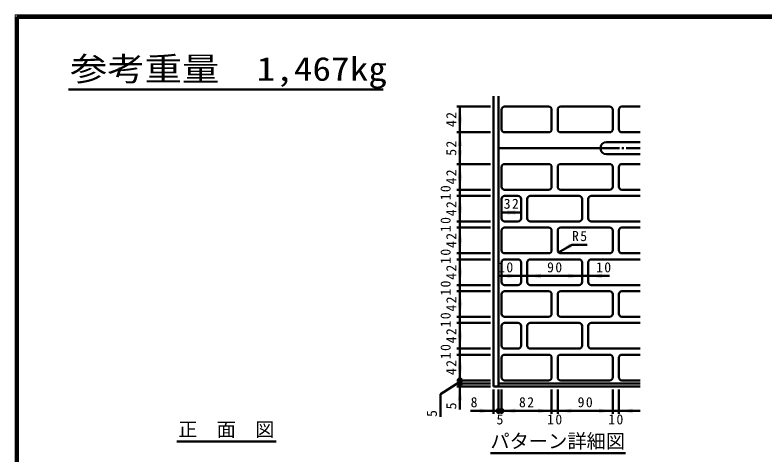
# Model space of a CAD drawing. Units: millimetres, scale not verified. Extents: x 100 to 4105, y 100 to 2870.
# Drawn here: x 100 to 2064, y 1720 to 2870 of the extents above; entities that cross this region are included whole.
import ezdxf
from ezdxf.enums import TextEntityAlignment as Align

# ---------------------------------------------------------------- set-up
doc = ezdxf.new("R2010")
doc.units = ezdxf.units.MM
doc.header["$LTSCALE"] = 5
doc.linetypes.add('USER1', pattern=[13.4, 10, -1.2, 1, -1.2])
doc.layers.add('V-nasSTD', color=7, linetype='Continuous', lineweight=50)
doc.styles.add('ＭＳ ゴシック', font='')
doc.styles.get('ＭＳ ゴシック').set_extended_font_data('MS Gothic')

msp = doc.modelspace()

# ---------------------------------------------------------------- hatches: boundary and pattern name
at = {"layer": 'V-nasSTD'}
for points in [[(1271.334, 2593.927), (1265.334, 2629.927), (1259.334, 2593.927)], [(1259.334, 2598.727), (1265.334, 2562.727), (1271.334, 2598.727)], [(1271.334, 2526.727), (1265.334, 2562.727), (1259.334, 2526.727)], [(1259.334, 2515.527), (1265.334, 2479.527), (1271.334, 2515.527)], [(1271.334, 2443.527), (1265.334, 2479.527), (1259.334, 2443.527)], [(1259.334, 2448.327), (1265.334, 2412.327), (1271.334, 2448.327)], [(1271.334, 2360.327), (1265.334, 2396.327), (1259.334, 2360.327)], [(1259.334, 2365.127), (1265.334, 2329.127), (1271.334, 2365.127)], [(1410.134, 2358.92), (1374.134, 2352.92), (1410.134, 2346.92)], [(1389.334, 2346.92), (1425.334, 2352.92), (1389.334, 2358.92)], [(1271.334, 2277.127), (1265.334, 2313.127), (1259.334, 2277.127)], [(1259.334, 2281.927), (1265.334, 2245.927), (1271.334, 2281.927)], [(1552.697, 2271.953), (1524.52, 2248.757), (1558.697, 2261.56)], [(1271.334, 2193.927), (1265.334, 2229.927), (1259.334, 2193.927)], [(1259.334, 2198.727), (1265.334, 2162.727), (1271.334, 2198.727)], [(1389.334, 2192.52), (1425.334, 2186.52), (1389.334, 2180.52)], [(1477.334, 2192.52), (1441.334, 2186.52), (1477.334, 2180.52)], [(1549.334, 2180.52), (1585.334, 2186.52), (1549.334, 2192.52)], [(1637.334, 2192.52), (1601.334, 2186.52), (1637.334, 2180.52)], [(1271.334, 2110.727), (1265.334, 2146.727), (1259.334, 2110.727)], [(1259.334, 2115.527), (1265.334, 2079.527), (1271.334, 2115.527)], [(1271.334, 2027.527), (1265.334, 2063.527), (1259.334, 2027.527)], [(1259.334, 2032.327), (1265.334, 1996.327), (1271.334, 2032.327)], [(1271.334, 1944.327), (1265.334, 1980.327), (1259.334, 1944.327)], [(1259.334, 1949.127), (1265.334, 1913.127), (1271.334, 1949.127)], [(1271.334, 1861.127), (1265.334, 1897.127), (1259.334, 1861.127)], [(1317.334, 1827.127), (1353.334, 1833.127), (1317.334, 1839.127)], [(1410.134, 1839.127), (1374.134, 1833.127), (1410.134, 1827.127)], [(1469.334, 1827.127), (1505.334, 1833.127), (1469.334, 1839.127)], [(1557.334, 1839.127), (1521.334, 1833.127), (1557.334, 1827.127)], [(1629.334, 1827.127), (1665.334, 1833.127), (1629.334, 1839.127)], [(1717.334, 1839.127), (1681.334, 1833.127), (1717.334, 1827.127)]]:
    msp.add_hatch(color=256, dxfattribs=at).paths.add_polyline_path(points)

# ---------------------------------------------------------------- linework, layer by layer
at = {"layer": 'V-nasSTD', "lineweight": 100}
for p, q in [((105, 2865), (105, 105)), ((4100, 2865), (105, 2865))]:
    msp.add_line(p, q, dxfattribs=at)
at = {"layer": 'V-nasSTD'}
for p, q in [((240, 2675), (1064, 2675)), ((1353.334, 1897.127), (1353.334, 2657.127)), ((1366.134, 1897.127), (1366.134, 2657.127)), ((1345.334, 2629.927), (1257.334, 2629.927)), ((1265.334, 2562.727), (1265.334, 2629.927)), ((1374.134, 2621.927), (1374.134, 2570.727)), ((1497.334, 2629.927), (1382.134, 2629.927)), ((1505.334, 2570.727), (1505.334, 2621.927)), ((1521.334, 2621.927), (1521.334, 2570.727)), ((1657.334, 2629.927), (1529.334, 2629.927)), ((1665.334, 2570.727), (1665.334, 2621.927)), ((1681.334, 2621.927), (1681.334, 2570.727)), ((1689.334, 2629.927), (1737.334, 2629.927)), ((1345.334, 2562.727), (1257.334, 2562.727)), ((1265.334, 2479.527), (1265.334, 2562.727)), ((1382.134, 2562.727), (1497.334, 2562.727)), ((1529.334, 2562.727), (1657.334, 2562.727)), ((1689.334, 2562.727), (1737.334, 2562.727)), ((1649.334, 2537.127), (1737.334, 2537.127)), ((1366.134, 2521.127), (1633.334, 2521.127)), ((1649.334, 2505.127), (1737.334, 2505.127)), ((1345.334, 2479.527), (1257.334, 2479.527)), ((1265.334, 2412.327), (1265.334, 2479.527)), ((1382.134, 2479.527), (1497.334, 2479.527)), ((1529.334, 2479.527), (1657.334, 2479.527)), ((1689.334, 2479.527), (1737.334, 2479.527)), ((1374.134, 2420.327), (1374.134, 2471.527)), ((1505.334, 2471.527), (1505.334, 2420.327)), ((1521.334, 2420.327), (1521.334, 2471.527)), ((1665.334, 2471.527), (1665.334, 2420.327)), ((1681.334, 2420.327), (1681.334, 2471.527)), ((1345.334, 2412.327), (1257.334, 2412.327)), ((1265.334, 2396.327), (1265.334, 2412.327)), ((1497.334, 2412.327), (1382.134, 2412.327)), ((1657.334, 2412.327), (1529.334, 2412.327)), ((1689.334, 2412.327), (1737.334, 2412.327)), ((1345.334, 2396.327), (1257.334, 2396.327)), ((1265.334, 2329.127), (1265.334, 2396.327)), ((1374.134, 2388.327), (1374.134, 2337.127)), ((1417.334, 2396.327), (1382.134, 2396.327)), ((1425.334, 2337.127), (1425.334, 2388.327)), ((1441.334, 2388.327), (1441.334, 2337.127)), ((1577.334, 2396.327), (1449.334, 2396.327)), ((1585.334, 2337.127), (1585.334, 2388.327)), ((1601.334, 2388.327), (1601.334, 2337.127)), ((1609.334, 2396.327), (1737.334, 2396.327)), ((1374.134, 2352.92), (1425.334, 2352.92)), ((1345.334, 2329.127), (1257.334, 2329.127)), ((1265.334, 2313.127), (1265.334, 2329.127)), ((1382.134, 2329.127), (1417.334, 2329.127)), ((1449.334, 2329.127), (1577.334, 2329.127)), ((1609.334, 2329.127), (1737.334, 2329.127)), ((1345.334, 2313.127), (1257.334, 2313.127)), ((1265.334, 2245.927), (1265.334, 2313.127)), ((1374.134, 2305.127), (1374.134, 2253.927)), ((1497.334, 2313.127), (1382.134, 2313.127)), ((1505.334, 2253.927), (1505.334, 2305.127)), ((1521.334, 2305.127), (1521.334, 2253.927)), ((1657.334, 2313.127), (1529.334, 2313.127)), ((1665.334, 2253.927), (1665.334, 2305.127)), ((1681.334, 2305.127), (1681.334, 2253.927)), ((1689.334, 2313.127), (1737.334, 2313.127)), ((1558.318, 2268.27), (1523.677, 2248.27)), ((1598.318, 2268.27), (1558.318, 2268.27)), ((1345.334, 2245.927), (1257.334, 2245.927)), ((1265.334, 2229.927), (1265.334, 2245.927)), ((1382.134, 2245.927), (1497.334, 2245.927)), ((1529.334, 2245.927), (1657.334, 2245.927)), ((1689.334, 2245.927), (1737.334, 2245.927)), ((1345.334, 2229.927), (1257.334, 2229.927)), ((1265.334, 2162.727), (1265.334, 2229.927)), ((1374.134, 2221.927), (1374.134, 2170.727)), ((1417.334, 2229.927), (1382.134, 2229.927)), ((1425.334, 2170.727), (1425.334, 2221.927)), ((1441.334, 2221.927), (1441.334, 2170.727)), ((1577.334, 2229.927), (1449.334, 2229.927)), ((1585.334, 2170.727), (1585.334, 2221.927)), ((1601.334, 2221.927), (1601.334, 2170.727)), ((1609.334, 2229.927), (1737.334, 2229.927)), ((1369.334, 2186.52), (1425.334, 2186.52)), ((1425.334, 2186.52), (1441.334, 2186.52)), ((1441.334, 2186.52), (1585.334, 2186.52)), ((1585.334, 2186.52), (1601.334, 2186.52)), ((1657.334, 2186.52), (1601.334, 2186.52)), ((1345.334, 2162.727), (1257.334, 2162.727)), ((1265.334, 2146.727), (1265.334, 2162.727)), ((1382.134, 2162.727), (1417.334, 2162.727)), ((1449.334, 2162.727), (1577.334, 2162.727)), ((1609.334, 2162.727), (1737.334, 2162.727)), ((1345.334, 2146.727), (1257.334, 2146.727)), ((1265.334, 2079.527), (1265.334, 2146.727)), ((1497.334, 2146.727), (1382.134, 2146.727)), ((1657.334, 2146.727), (1529.334, 2146.727)), ((1689.334, 2146.727), (1737.334, 2146.727)), ((1374.134, 2138.727), (1374.134, 2087.527)), ((1505.334, 2087.527), (1505.334, 2138.727)), ((1521.334, 2138.727), (1521.334, 2087.527)), ((1665.334, 2087.527), (1665.334, 2138.727)), ((1681.334, 2138.727), (1681.334, 2087.527)), ((1345.334, 2079.527), (1257.334, 2079.527)), ((1345.334, 2063.527), (1257.334, 2063.527)), ((1265.334, 2063.527), (1265.334, 2079.527)), ((1265.334, 1996.327), (1265.334, 2063.527)), ((1382.134, 2079.527), (1497.334, 2079.527)), ((1417.334, 2063.527), (1382.134, 2063.527)), ((1577.334, 2063.527), (1449.334, 2063.527)), ((1529.334, 2079.527), (1657.334, 2079.527)), ((1609.334, 2063.527), (1737.334, 2063.527)), ((1689.334, 2079.527), (1737.334, 2079.527)), ((1374.134, 2055.527), (1374.134, 2004.327)), ((1425.334, 2004.327), (1425.334, 2055.527)), ((1441.334, 2055.527), (1441.334, 2004.327)), ((1585.334, 2004.327), (1585.334, 2055.527)), ((1601.334, 2055.527), (1601.334, 2004.327)), ((1345.334, 1996.327), (1257.334, 1996.327)), ((1265.334, 1980.327), (1265.334, 1996.327)), ((1382.134, 1996.327), (1417.334, 1996.327)), ((1449.334, 1996.327), (1577.334, 1996.327)), ((1609.334, 1996.327), (1737.334, 1996.327)), ((1345.334, 1980.327), (1257.334, 1980.327)), ((1265.334, 1913.127), (1265.334, 1980.327)), ((1374.134, 1972.327), (1374.134, 1921.127)), ((1497.334, 1980.327), (1382.134, 1980.327)), ((1505.334, 1921.127), (1505.334, 1972.327)), ((1521.334, 1972.327), (1521.334, 1921.127)), ((1657.334, 1980.327), (1529.334, 1980.327)), ((1665.334, 1921.127), (1665.334, 1972.327)), ((1681.334, 1972.327), (1681.334, 1921.127)), ((1689.334, 1980.327), (1737.334, 1980.327)), ((1214.457, 1877.322), (1265.334, 1909.127)), ((1345.334, 1913.127), (1257.334, 1913.127)), ((1265.334, 1905.127), (1265.334, 1913.127)), ((1382.134, 1913.127), (1497.334, 1913.127)), ((1529.334, 1913.127), (1657.334, 1913.127)), ((1689.334, 1913.127), (1737.334, 1913.127)), ((1345.334, 1905.127), (1257.334, 1905.127)), ((1345.334, 1897.127), (1257.334, 1897.127)), ((1265.334, 1897.127), (1265.334, 1905.127)), ((1265.334, 1837.127), (1265.334, 1897.127)), ((1353.334, 1897.127), (1737.334, 1897.127)), ((1353.334, 1889.127), (1353.334, 1825.127)), ((1366.134, 1905.127), (1737.334, 1905.127)), ((1366.134, 1889.127), (1366.134, 1825.127)), ((1374.134, 1889.127), (1374.134, 1825.127)), ((1505.334, 1889.127), (1505.334, 1825.127)), ((1521.334, 1889.127), (1521.334, 1825.127)), ((1521.334, 1889.127), (1521.334, 1825.127)), ((1665.334, 1889.127), (1665.334, 1825.127)), ((1681.334, 1889.127), (1681.334, 1825.127)), ((1214.457, 1817.322), (1214.457, 1877.322)), ((1293.334, 1833.127), (1353.334, 1833.127)), ((1353.334, 1833.127), (1366.134, 1833.127)), ((1366.134, 1833.127), (1374.134, 1833.127)), ((1374.134, 1833.127), (1505.334, 1833.127)), ((1505.334, 1833.127), (1521.334, 1833.127)), ((1521.334, 1833.127), (1665.334, 1833.127)), ((1665.334, 1833.127), (1681.334, 1833.127)), ((1681.334, 1833.127), (1737.334, 1833.127)), ((523.425, 1752.702), (784.232, 1752.702)), ((1344.964, 1722.079), (1698.974, 1722.079))]:
    msp.add_line(p, q, dxfattribs=at)
at = {"layer": 'V-nasSTD', "linetype": 'USER1'}
msp.add_line((1633.334, 2521.127), (1737.334, 2521.127), dxfattribs=at)
at = {"layer": 'V-nasSTD', "lineweight": 13}
msp.add_lwpolyline([(100, 100), (100, 2870), (4105, 2870), (4105, 100)], close=True, dxfattribs=at)
at = {"layer": 'V-nasSTD'}
for centre in [(1265.334, 1913.127), (1265.334, 1905.127), (1366.134, 1833.127), (1374.134, 1833.127)]:
    msp.add_circle(centre, 5, dxfattribs=at)
for centre, radius, start, end in [((1382.134, 2621.927), 8, 90, 180), ((1497.334, 2621.927), 8, 0, 90), ((1529.334, 2621.927), 8, 90, 180), ((1657.334, 2621.927), 8, 0, 90), ((1689.334, 2621.927), 8, 90, 180), ((1382.134, 2570.727), 8, 180, 270), ((1497.334, 2570.727), 8, 270, 0), ((1529.334, 2570.727), 8, 180, 270), ((1657.334, 2570.727), 8, 270, 0), ((1689.334, 2570.727), 8, 180, 270), ((1649.334, 2521.127), 16, 90, 270), ((1382.134, 2471.527), 8, 90, 180), ((1497.334, 2471.527), 8, 0, 90), ((1529.334, 2471.527), 8, 90, 180), ((1657.334, 2471.527), 8, 0, 90), ((1689.334, 2471.527), 8, 90, 180), ((1382.134, 2420.327), 8, 180, 270), ((1497.334, 2420.327), 8, 270, 0), ((1529.334, 2420.327), 8, 180, 270), ((1657.334, 2420.327), 8, 270, 0), ((1689.334, 2420.327), 8, 180, 270), ((1382.134, 2388.327), 8, 90, 180), ((1417.334, 2388.327), 8, 0, 90), ((1449.334, 2388.327), 8, 90, 180), ((1577.334, 2388.327), 8, 0, 90), ((1609.334, 2388.327), 8, 90, 180), ((1382.134, 2337.127), 8, 180, 270), ((1417.334, 2337.127), 8, 270, 0), ((1449.334, 2337.127), 8, 180, 270), ((1577.334, 2337.127), 8, 270, 0), ((1609.334, 2337.127), 8, 180, 270), ((1382.134, 2305.127), 8, 90, 180), ((1497.334, 2305.127), 8, 0, 90), ((1529.334, 2305.127), 8, 90, 180), ((1657.334, 2305.127), 8, 0, 90), ((1689.334, 2305.127), 8, 90, 180), ((1382.134, 2253.927), 8, 180, 270), ((1497.334, 2253.927), 8, 270, 0), ((1529.334, 2253.927), 8, 180, 270), ((1657.334, 2253.927), 8, 270, 0), ((1689.334, 2253.927), 8, 180, 270), ((1382.134, 2221.927), 8, 90, 180), ((1417.334, 2221.927), 8, 0, 90), ((1449.334, 2221.927), 8, 90, 180), ((1577.334, 2221.927), 8, 0, 90), ((1609.334, 2221.927), 8, 90, 180), ((1382.134, 2170.727), 8, 180, 270), ((1417.334, 2170.727), 8, 270, 0), ((1449.334, 2170.727), 8, 180, 270), ((1577.334, 2170.727), 8, 270, 0), ((1609.334, 2170.727), 8, 180, 270), ((1382.134, 2138.727), 8, 90, 180), ((1497.334, 2138.727), 8, 0, 90), ((1529.334, 2138.727), 8, 90, 180), ((1657.334, 2138.727), 8, 0, 90), ((1689.334, 2138.727), 8, 90, 180), ((1382.134, 2087.527), 8, 180, 270), ((1497.334, 2087.527), 8, 270, 0), ((1529.334, 2087.527), 8, 180, 270), ((1657.334, 2087.527), 8, 270, 0), ((1689.334, 2087.527), 8, 180, 270), ((1382.134, 2055.527), 8, 90, 180), ((1417.334, 2055.527), 8, 0, 90), ((1449.334, 2055.527), 8, 90, 180), ((1577.334, 2055.527), 8, 0, 90), ((1609.334, 2055.527), 8, 90, 180), ((1382.134, 2004.327), 8, 180, 270), ((1417.334, 2004.327), 8, 270, 0), ((1449.334, 2004.327), 8, 180, 270), ((1577.334, 2004.327), 8, 270, 0), ((1609.334, 2004.327), 8, 180, 270), ((1382.134, 1972.327), 8, 90, 180), ((1497.334, 1972.327), 8, 0, 90), ((1529.334, 1972.327), 8, 90, 180), ((1657.334, 1972.327), 8, 0, 90), ((1689.334, 1972.327), 8, 90, 180), ((1382.134, 1921.127), 8, 180, 270), ((1497.334, 1921.127), 8, 270, 0), ((1529.334, 1921.127), 8, 180, 270), ((1657.334, 1921.127), 8, 270, 0), ((1689.334, 1921.127), 8, 180, 270)]:
    msp.add_arc(centre, radius, start, end, dxfattribs=at)

# ---------------------------------------------------------------- texts
at = {"layer": 'V-nasSTD', "style": 'ＭＳ ゴシック', "width": 1.15}
msp.add_text('参考重量\u30001,467kg', height=62.32, dxfattribs=at).set_placement((244, 2760), align=Align.TOP_LEFT)
at = {"layer": 'V-nasSTD', "style": 'ＭＳ ゴシック'}
for s, height, p in [('8', 26.39, (1293.334, 1869.127)), ('5', 26.39, (1361.134, 1824.127)), ('正\u3000面\u3000図', 36.95, (527.425, 1803.102)), ('パターン詳細図', 36.95, (1344.964, 1772.479))]:
    msp.add_text(s, height=height, dxfattribs=at).set_placement(p, align=Align.TOP_LEFT)
for p in [(1229.334, 1837.127), (1178.457, 1817.322)]:
    msp.add_text('5', height=26.39, rotation=90, dxfattribs=at).set_placement(p, align=Align.TOP_LEFT)
at = {"layer": 'V-nasSTD', "char_height": 26.39, "attachment_point": 1, "rotation": 90, "style": 'ＭＳ ゴシック'}
for s, insert in [('\\T1.2;42', (1229.334, 2576.527)), ('\\T1.2;52', (1229.334, 2501.327)), ('\\T1.2;42', (1229.334, 2426.127)), ('\\T1.2;10', (1214.334, 2384.527)), ('\\T1.2;42', (1229.334, 2342.927)), ('\\T1.2;10', (1214.334, 2301.327)), ('\\T1.2;42', (1229.334, 2259.727)), ('\\T1.2;10', (1214.334, 2218.127)), ('\\T1.2;42', (1229.334, 2176.527)), ('\\T1.2;10', (1214.334, 2134.927)), ('\\T1.2;42', (1229.334, 2093.327)), ('\\T1.2;10', (1214.334, 2051.727)), ('\\T1.2;42', (1229.334, 2010.127)), ('\\T1.2;10', (1214.334, 1968.527)), ('\\T1.2;42', (1229.334, 1926.927))]:
    msp.add_mtext(s, dxfattribs=dict(at, insert=insert))
at = {"layer": 'V-nasSTD', "char_height": 26.39, "attachment_point": 1, "style": 'ＭＳ ゴシック'}
for s, insert in [('\\T1.2;32', (1379.934, 2388.92)), ('\\T1.2;R5', (1558.718, 2304.27)), ('\\T1.2;10', (1365.334, 2222.52)), ('\\T1.2;90', (1493.534, 2222.52)), ('\\T1.2;10', (1621.734, 2222.52)), ('\\T1.2;82', (1419.934, 1869.127)), ('\\T1.2;90', (1573.534, 1869.127)), ('\\T1.2;10', (1493.679, 1824.127)), ('\\T1.2;10', (1653.679, 1824.127))]:
    msp.add_mtext(s, dxfattribs=dict(at, insert=insert))

doc.saveas('drawing.dxf')
